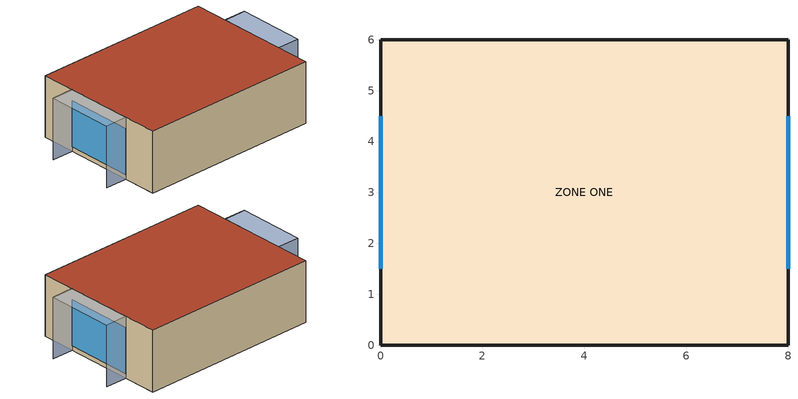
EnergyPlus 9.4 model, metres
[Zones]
ZONE ONE
 floor ground (LTFLOOR): 0,0 0,6 8,6 8,0 z0
 wall outside (LTWALL): 8,6 0,6 0,0 8,0 8,6 z0:2.7
 window (DOUBLE PANE WINDOW): 8,1.5 8,4.5 / 0,4.5 0,1.5 z0.2:2.2
 roof outside (LTROOF): 0,6 0,0 8,0 8,6 z2.7
shading: 9,1.5 8,1.5 / 8,4.5 9,4.5 / -1,4.5 0,4.5 / 0,1.5 -1,1.5 z0:2.7; 9,1.5 8,1.5 8,4.5 9,4.5 z2.7; -1,4.5 0,4.5 0,1.5 -1,1.5 z2.7
[Site:Location]
GOLDEN COLORADO: Latitude {deg}=39.8; Longitude {deg}=-104.9; Time Zone {hr}=-7; Elevation {m}=1609
[Site:GroundTemperature:BuildingSurface]
10, 10, 10, 10, 10, 10, 10, 10, 10, 10, 10, 10
[Site:GroundReflectance]
0.2, 0.2, 0.2, 0.2, 0.2, 0.2, 0.2, 0.2, 0.2, 0.2, 0.2, 0.2
[Building]
BESTEST Case 630: North Axis {deg}=0; Terrain=Country; Loads Convergence Tolerance Value {W}=0.04; Temperature Convergence Tolerance Value {deltaC}=0.004; Solar Distribution=FullInteriorAndExterior; Minimum Number of Warmup Days=6
[Material] Roughness=Rough; Thermal Absorptance=0.9; Solar Absorptance=0.6; Visible Absorptance=0.6
Name | Thickness {m} | Conductivity {W/m-K} | Density {kg/m3} | Specific Heat {J/kg-K}
PLASTERBOARD-1 | 0.012 | 0.16 | 950 | 840
FIBERGLASS QUILT-1 | 0.066 | 0.04 | 12 | 840
WOOD SIDING-1 | 0.009 | 0.14 | 530 | 900
TIMBER FLOORING | 0.025 | 0.14 | 650 | 1200
PLASTERBOARD-2 | 0.01 | 0.16 | 950 | 840
FIBERGLASS QUILT-2 | 0.1118 | 0.04 | 12 | 840
ROOF DECK | 0.019 | 0.14 | 530 | 900
[Construction]
LTWALL: WOOD SIDING-1, FIBERGLASS QUILT-1, PLASTERBOARD-1
LTFLOOR: R-25 INSULATION, TIMBER FLOORING
LTROOF: ROOF DECK, FIBERGLASS QUILT-2, PLASTERBOARD-2
Double Pane Window: Glass Type 1, Air Space Resistance, Glass Type 1
[Material:NoMass]
R-25 INSULATION: Roughness=Rough; Thermal Resistance {m2-K/W}=25.075; Thermal Absorptance=0.9; Solar Absorptance=0.6; Visible Absorptance=0.6
[WindowMaterial:Glazing]
Glass Type 1: Optical Data Type=SpectralAverage; Thickness {m}=0.003175; Solar Transmittance at Normal Incidence=0.86156; Front Side Solar Reflectance at Normal Incidence=0.07846; Back Side Solar Reflectance at Normal Incidence=0.07846; Visible Transmittance at Normal Incidence=0.91325; Front Side Visible Reflectance at Normal Incidence=0.082; Back Side Visible Reflectance at Normal Incidence=0.082; Infrared Transmittance at Normal Incidence=0; Front Side Infrared Hemispherical Emissivity=0.84; Back Side Infrared Hemispherical Emissivity=0.84; Conductivity {W/m-K}=1.06
[WindowMaterial:Gas]
Air Space Resistance: Gas Type=AIR; Thickness {m}=0.013
[Zone]
ZONE ONE: Type=1; Multiplier=1; Ceiling Height {m}=2.7; Volume {m3}=129.6
[OtherEquipment]
ZONE ONE OthEq 1: Fuel Type=None; Zone or ZoneList=ZONE ONE; Schedule=Sch 1; Design Level Calculation Method=EquipmentLevel; Design Level {W}=200; Fraction Latent=0; Fraction Radiant=0.6; Fraction Lost=0
[ZoneInfiltration:DesignFlowRate]
ZONE ONE Infil 1: Zone or ZoneList=ZONE ONE; Schedule=Sch 1; Design Flow Rate Calculation Method=Flow/Zone; Design Flow Rate {m3/s}=0.018; Constant Term Coefficient=1; Temperature Term Coefficient=0; Velocity Term Coefficient=0; Velocity Squared Term Coefficient=0
[ZoneControl:Thermostat]
Zone 1 Thermostat: Zone or ZoneList=ZONE ONE; Control Type Schedule=Zone Control Type Sched; Control 1=Heating Cooling Setpoints
[ThermostatSetpoint:DualSetpoint]
Heating Cooling Setpoints: Heating Setpoint Temperature Schedule=Heating Setpoints; Cooling Setpoint Temperature Schedule=Cooling Setpoints
[Zone equipment]
ZONE ONE: Zone1Air
[ZoneHVAC:IdealLoadsAirSystem]
Zone1Air: Maximum Heating Supply Air Temperature {C}=50; Minimum Cooling Supply Air Temperature {C}=13; Maximum Heating Supply Air Humidity Ratio {kgWater/kgDryAir}=0.01; Minimum Cooling Supply Air Humidity Ratio {kgWater/kgDryAir}=0.01; Dehumidification Control Type=ConstantSupplyHumidityRatio; Humidification Control Type=ConstantSupplyHumidityRatio
[Schedule:Day:Hourly]
Day Sch 1: 1, 1, 1, 1, 1, 1, 1, 1, 1, 1, 1, 1, 1, 1, 1, 1, 1, 1, 1, 1, 1, 1, 1, 1
Zone Heating Setpoint All Days: 20, 20, 20, 20, 20, 20, 20, 20, 20, 20, 20, 20, 20, 20, 20, 20, 20, 20, 20, 20, 20, 20, 20, 20
Zone Cooling Setpoint All Days: 27, 27, 27, 27, 27, 27, 27, 27, 27, 27, 27, 27, 27, 27, 27, 27, 27, 27, 27, 27, 27, 27, 27, 27
Control Type All Days: 4, 4, 4, 4, 4, 4, 4, 4, 4, 4, 4, 4, 4, 4, 4, 4, 4, 4, 4, 4, 4, 4, 4, 4
[Schedule:Week:Daily]
Week Sch 1: Day Sch 1, Day Sch 1, Day Sch 1, Day Sch 1, Day Sch 1, Day Sch 1, Day Sch 1, Day Sch 1, Day Sch 1, Day Sch 1, Day Sch 1, Day Sch 1
Zone Heating Setpoint All Weeks: Zone Heating Setpoint All Days, Zone Heating Setpoint All Days, Zone Heating Setpoint All Days, Zone Heating Setpoint All Days, Zone Heating Setpoint All Days, Zone Heating Setpoint All Days, Zone Heating Setpoint All Days, Zone Heating Setpoint All Days, Zone Heating Setpoint All Days, Zone Heating Setpoint All Days, Zone Heating Setpoint All Days, Zone Heating Setpoint All Days
Zone Cooling Setpoint All Weeks: Zone Cooling Setpoint All Days, Zone Cooling Setpoint All Days, Zone Cooling Setpoint All Days, Zone Cooling Setpoint All Days, Zone Cooling Setpoint All Days, Zone Cooling Setpoint All Days, Zone Cooling Setpoint All Days, Zone Cooling Setpoint All Days, Zone Cooling Setpoint All Days, Zone Cooling Setpoint All Days, Zone Cooling Setpoint All Days, Zone Cooling Setpoint All Days
Control Type All Weeks: Control Type All Days, Control Type All Days, Control Type All Days, Control Type All Days, Control Type All Days, Control Type All Days, Control Type All Days, Control Type All Days, Control Type All Days, Control Type All Days, Control Type All Days, Control Type All Days
[Schedule:Year]
Sch 1: Week Sch 1, 1, 1, 12, 31
Heating Setpoints: Zone Heating Setpoint All Weeks, 1, 1, 12, 31
Cooling Setpoints: Zone Cooling Setpoint All Weeks, 1, 1, 12, 31
Zone Control Type Sched: Control Type All Weeks, 1, 1, 12, 31
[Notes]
BESTEST Case 630.idf
Basic file description: BESTEST Low-Mass building loads test.
Author:   R. H. Henninger,  GARD Analytics, Inc.
Date:     March 20, 2000
Run:      Annual run for Golden, CO location
Building: Fictional 1 zone building with resistive walls and window.
Windows on east and west walls only
Window has shade overhang and side fins
200 watt constant internal load, 0.5 ACH Infiltration
20C heating, 27C cooling
Internal: None.
System:   None.
Plant:    None.
Modified: Conforms with Beta 4 input - shading schedule added
DENVER CONSTANT WINTER-NOSUN,     ! Design Day Name
-17.22222    ,     ! Max Dry-Bulb {C}
0.0000000E+00,     ! Daily Temp Range {C}
-17.22222    ,     ! Wet-Bulb at Max {C}
83442.47    ,     ! Barometric Pressure {N/M**2}
4.115816    ,     ! Wind Speed {M/Sec}
169.0000    ,     ! Wind Direction {Degrees N=0, S=180}
0,     ! Rain {0-no,1-yes}
0,     ! Snow on ground {0-no,1-yes}
21,     ! Day of Month
Monday,     ! Day Type
0;     ! Daylight Savings Time Indicator
DENVER CONSTANT SUMMER-NOSUN,     ! Design Day Name
32.77778    ,     ! Max Dry-Bulb {C}
0.000000    ,     ! Daily Temp Range {C}
15.00000    ,     ! Wet-Bulb at Max {C}
84139.90    ,     ! Barometric Pressure {N/M**2}
3.971544    ,     ! Wind Speed {M/Sec}
146.0000    ,     ! Wind Direction {Degrees N=0, S=180}
0,     ! Rain {0-no,1-yes}
0,     ! Snow on ground {0-no,1-yes}
21,     ! Day of Month
Monday,     ! Day Type
0;     ! Daylight Savings Time Indicator
Material layer names follow:
Material layer names follow:
